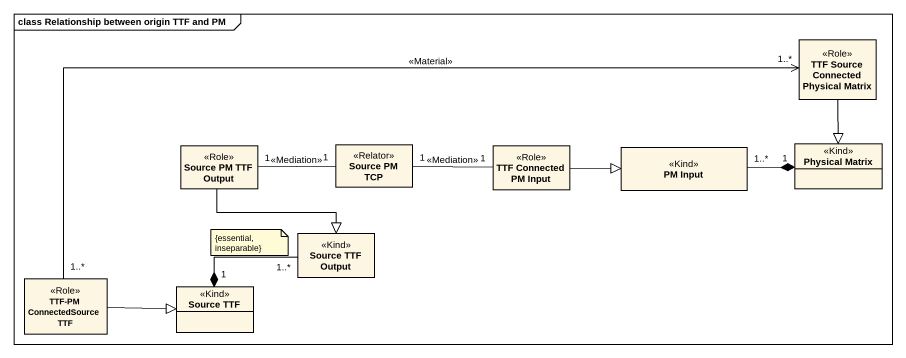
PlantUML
@startuml
mainframe class Relationship between origin TTF and PM
hide circle
hide empty members
class "TTF Source Connected Physical Matrix" as TTF_Source_Connected <<Role>>
class "Source PM TTF Output" as Source_PM_TTF_Output <<Role>>
class "Source PM TCP" as Source_PM_TCP <<Relator>>
class "TTF Connected PM Input" as TTF_Connected_PM_Input <<Role>>
class "PM Input" as PM_Input <<Kind>>
class "Physical Matrix" as Physical_Matrix <<Kind>>
class "Source TTF Output" as Source_TTF_Output <<Kind>>
class "TTF-PM ConnectedSource TTF" as TTF_PM_ConnectedSource_TTF <<Role>>
class "Source TTF" as Source_TTF <<Kind>>
TTF_Source_Connected --|> Physical_Matrix
Source_PM_TTF_Output "1" -right- "1" Source_PM_TCP : <<Mediation>>
Source_PM_TTF_Output --|> Source_TTF_Output
Source_PM_TCP "1" -right- "1" TTF_Connected_PM_Input : <<Mediation>>
TTF_Connected_PM_Input -right-|> PM_Input
Physical_Matrix "1" *-left- "1..*" PM_Input
TTF_PM_ConnectedSource_TTF "1..*" -right-> "1..*" TTF_Source_Connected : <<Material>>
TTF_PM_ConnectedSource_TTF -right-|> Source_TTF
Source_TTF "1" *-right- "1..*" Source_TTF_Output
note as N1
  {essential, inseparable}
end note
@enduml
